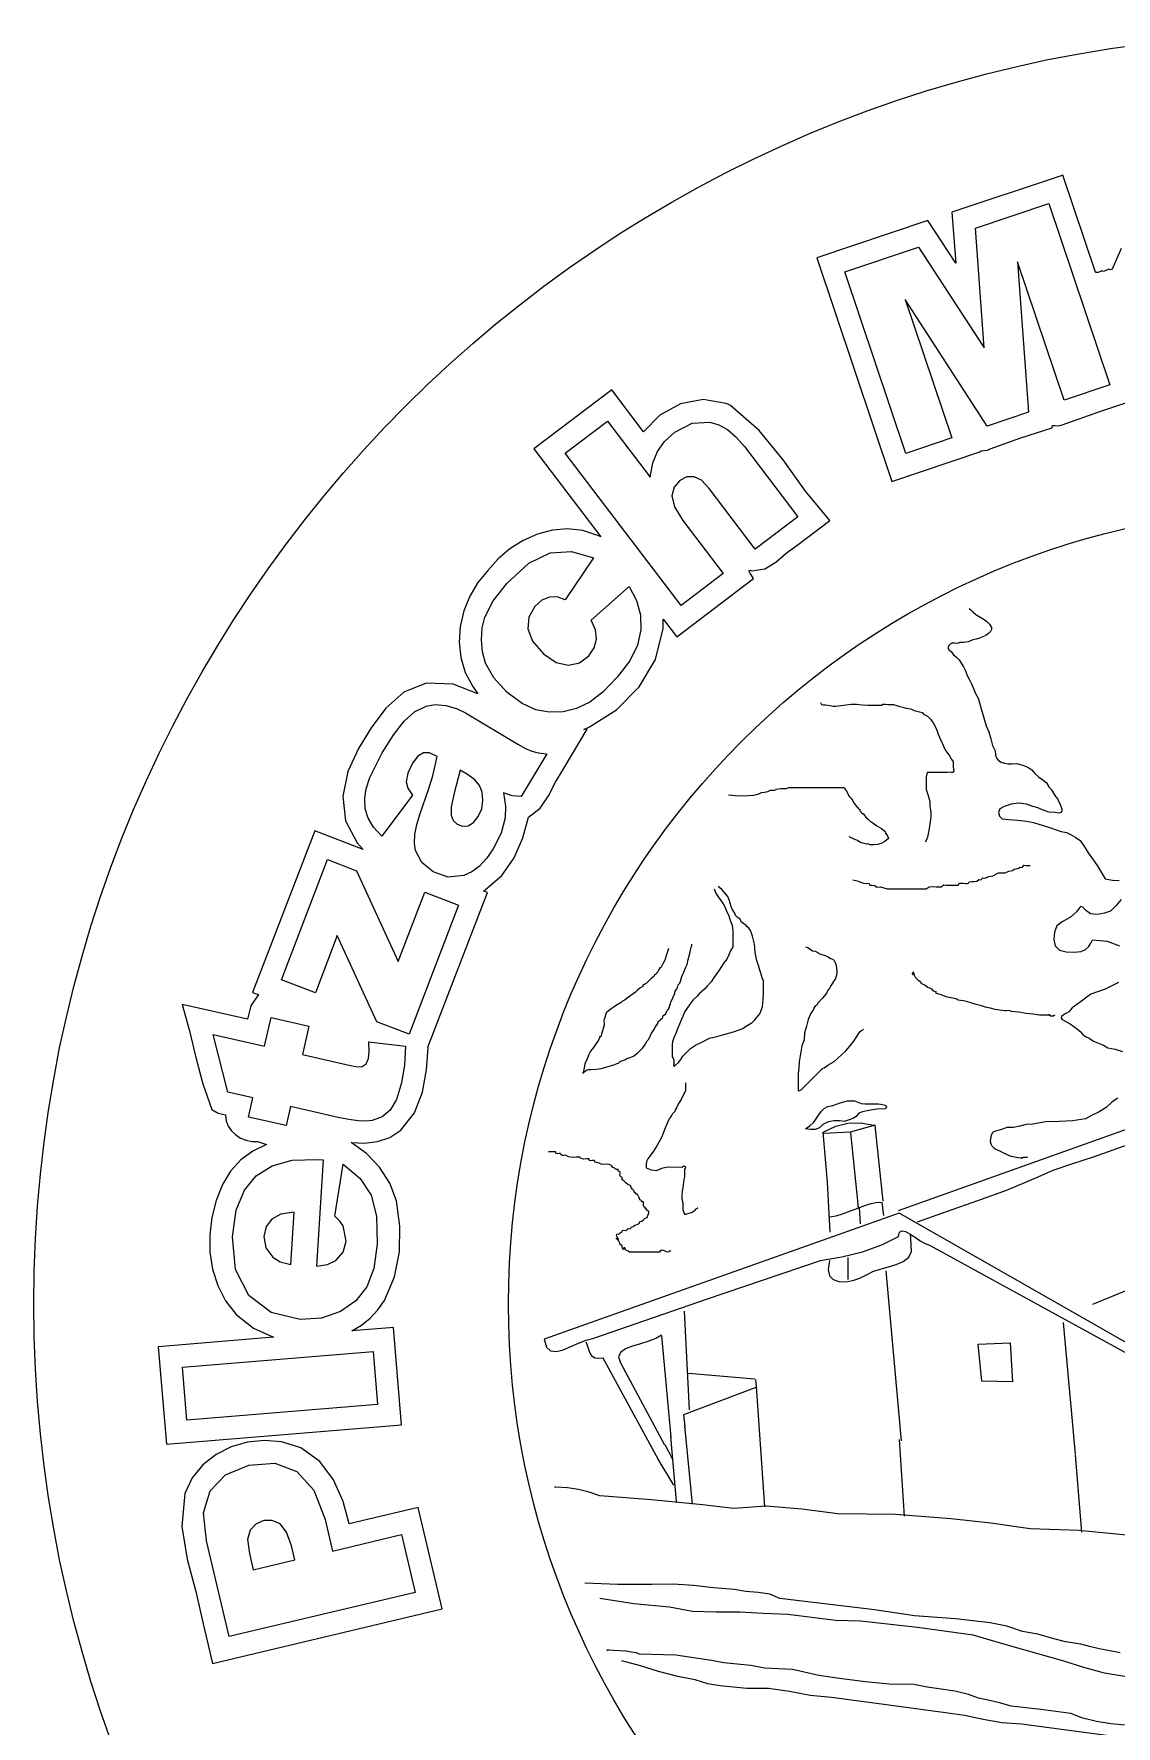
# Model space of a CAD drawing. Header units: millimetres. Extents: x -18 to 362, y -23 to 357.
# Drawn here: x -18.5 to 143.5, y 103.8 to 357 of the extents above; entities that cross this region are included whole.
import ezdxf

# ---------------------------------------------------------------- set-up
doc = ezdxf.new("R2010")
doc.units = ezdxf.units.MM
for name, color, linetype, lineweight in [('Aussen', 7, 'CONTINUOUS', 0), ('Huelle', 7, 'CONTINUOUS', 0), ('Innenkreis', 7, 'CONTINUOUS', 0), ('Motiv', 7, 'CONTINUOUS', 0), ('Nur-Text', 7, 'CONTINUOUS', 0), ('Pocket', 7, 'CONTINUOUS', 0), ('TextPocket', 7, 'CONTINUOUS', 0)]:
    doc.layers.add(name, color=color, linetype=linetype, lineweight=lineweight)

msp = doc.modelspace()

# ---------------------------------------------------------------- linework, layer by layer
at = {"layer": 'Aussen'}
msp.add_circle((171.5385, 166.98825), 190, dxfattribs=at)
at = {"layer": 'Huelle', "color": 0}
msp.add_lwpolyline([(144.21525, 324.895), (142.8725, 321.7875), (142.86425, 321.79), (142.57825, 321.68), (142.37875, 321.77), (141.95425, 321.6075), (141.531, 321.4425), (141.333, 321.53), (140.76075, 321.31), (140.4435, 321.28), (140.359, 321.3275), (140.351, 321.33), (135.483, 335.8275), (135.216, 335.7375), (134.95975, 335.6525), (118.88425, 330.2875), (119.46725, 322.66), (115.27925, 329.075), (98.664, 323.46), (109.89725, 290.03), (123.08225, 294.445), (123.249, 294.62), (123.6885, 294.6675), (124.208, 294.715), (124.61875, 294.8925), (129.2195, 296.5325), (133.88275, 298.045), (133.95025, 298.385), (134.36, 298.4025), (134.9015, 298.355), (135.36625, 298.4975), (141.00875, 300.4975), (146.71625, 302.3975)], dxfattribs=at)
for points in [[(85.441, 301.5375), (85.1115, 301.675), (81.676, 302.305), (78.266, 301.6525), (75.19275, 299.9575), (72.7645, 297.4575), (68, 303.7325), (56.3545, 294.8925), (66.3615, 281.7225), (65.91675, 281.9225), (63.684, 282.67), (61.3985, 282.9275), (59.11325, 282.7375), (56.87675, 282.15), (54.74175, 281.21), (52.76, 279.9625), (50.98325, 278.4525), (49.4615, 276.7275), (47.97925, 274.9025), (46.7775, 272.855), (45.88475, 270.65), (45.33675, 268.3425), (45.166, 265.9975), (45.402, 263.68), (46.08025, 261.445), (47.2315, 259.3575), (47.97075, 258.24), (44.2615, 259.695), (40.25725, 259.8425), (36.898, 258.5025), (34.196, 256.115), (31.9825, 253.1475), (30.08625, 250.0625), (28.5225, 246.65), (27.78175, 242.943), (28.15075, 239.27675), (29.918, 235.9865), (30.7835, 234.9855), (23.5867, 237.77125), (14.2714, 213.5945), (15.146225, 213.25425), (14.015025, 211.56575), (13.524025, 209.577), (3.746225, 211.769), (4.829925, 207.8315), (5.776625, 203.84525), (6.810175, 199.897), (8.157025, 196.0695), (9.134925, 195.53225), (10.214575, 195.2705), (10.316275, 194.37925), (10.62555, 193.5735), (11.1084, 192.8685), (11.733675, 192.27575), (12.470175, 191.80625), (13.2826, 191.47675), (14.141175, 191.2965), (15.01465, 191.27875), (16.358775, 190.8625), (14.30935, 189.856), (12.483725, 188.52675), (10.948325, 186.86525), (9.7724, 184.8595), (8.82025, 182.4625), (8.176, 179.94), (7.8586, 177.3465), (7.884375, 174.74225), (8.27365, 172.18675), (9.046775, 169.7375), (10.22, 167.45075), (11.813675, 165.386), (14.40565, 163.35725), (17.4018, 162.01325), (0.150554, 160.57125), (1.392958, 145.9935), (36.568, 148.9205), (35.349, 163.44125), (34.79825, 163.40075), (29.13275, 162.961), (30.5515, 163.82775), (31.85225, 164.8735), (33.00925, 166.09975), (33.99925, 167.50625), (35.51425, 171.026), (36.2455, 174.78575), (36.2955, 178.63225), (35.77325, 182.41775), (34.79, 185.07075), (33.275, 187.4525), (31.322, 189.498), (29.027, 191.13775), (31.01525, 191.04825), (32.9495, 191.26525), (34.78325, 191.87575), (36.46625, 192.9645), (38.5105, 195.566), (39.68775, 198.65725), (40.2655, 201.98575), (40.51525, 205.29925), (40.507, 205.40775), (49.40025, 228.52775), (48.881, 228.7285), (48.79175, 228.75975), (49.07775, 228.95525), (51.54475, 231.05875), (53.40025, 233.7225), (54.708, 236.71725), (55.53775, 239.811), (57.289, 241.158), (58.5205, 243.00425), (59.5635, 245.0305), (60.753, 246.9185), (64.31725, 252.9825), (63.84125, 252.9375), (64.6715, 253.3075), (68.708, 255.8525), (72.0935, 259.28), (74.52675, 263.4), (75.70375, 268.0225), (75.689, 269.445), (77.7115, 266.79), (89.18725, 275.4875), (89.11525, 275.67), (88.97575, 275.9), (88.80625, 276.145), (88.65, 276.38), (88.5485, 276.575), (88.54175, 276.7025), (88.669, 276.7325), (88.97575, 276.635), (90.90175, 276.9325), (92.5455, 277.965), (94.07675, 279.2825), (95.66775, 280.435), (100.6145, 284.1775), (96.993, 288.58), (93.64975, 293.24), (90.07425, 297.675), (85.76525, 301.395), (85.441, 301.5375)], [(21.4708, 145.4385), (21.039525, 145.62175), (18.60895, 146.34625), (16.07125, 146.5725), (13.525375, 146.323), (11.069075, 145.61625), (8.80265, 144.473), (6.82645, 142.9145), (5.2368, 140.96), (4.13685, 138.62975), (3.6784, 133.69675), (4.47725, 128.8125), (5.78885, 123.95825), (6.872575, 119.115), (8.2791, 113.19175), (42.63775, 121.36225), (39.03125, 136.51525), (28.73275, 134.0685), (27.79675, 137.424), (26.3725, 140.65475), (24.313675, 143.43675), (21.4708, 145.44), (21.4708, 145.4385)]]:
    msp.add_lwpolyline(points, close=True, dxfattribs=at)
at = {"layer": 'Innenkreis'}
msp.add_circle((171.5385, 166.98825), 119, dxfattribs=at)
at = {"layer": 'Motiv', "color": 0}
for points in [[(121.4694, 271.008), (121.80645, 270.7335), (122.07495, 270.474), (122.4753, 270.147), (123.21015, 269.6685), (123.70245, 269.3775), (124.13955, 269.0685), (124.51395, 268.692), (124.81665, 268.197), (124.81905, 267.879), (124.6596, 267.57), (124.3689, 267.276), (123.9768, 267.006), (123.5145, 266.769), (123.0108, 266.5695), (122.4972, 266.4195), (122.0049, 266.322), (121.3083, 266.0235), (120.6231, 265.9545), (120.0591, 265.9365), (119.72955, 265.7865), (119.30145, 265.8585), (118.93125, 265.815), (118.6341, 265.6815), (118.425, 265.4865), (118.32, 265.251), (118.3362, 265.0065), (118.4877, 264.7755), (118.79205, 264.582), (119.12325, 264.096), (119.56095, 263.7375), (119.9826, 263.3655), (120.2649, 262.842), (120.627, 262.3095), (120.91605, 261.6735), (121.17975, 261.0195), (121.4694, 260.433), (121.8339, 259.776), (122.12115, 259.0545), (122.41665, 258.321), (122.80815, 257.6205), (123.41925, 255.5295), (124.01325, 253.4715), (124.42095, 252.5745), (124.70265, 251.5245), (124.9737, 250.512), (125.352, 249.7215), (125.3952, 249.1155), (125.571, 248.6385), (125.8647, 248.2785), (126.2604, 248.0265), (126.7428, 247.8675), (127.2978, 247.7925), (127.91055, 247.791), (128.565, 247.848), (129.50805, 247.608), (130.2528, 247.3095), (130.82325, 246.9105), (131.2425, 246.375), (131.84145, 245.8215), (132.47535, 245.379), (133.0278, 244.932), (133.38435, 244.3665), (133.77075, 243.9015), (134.07285, 243.384), (134.3649, 242.8905), (134.7231, 242.493), (134.85885, 242.208), (135.03705, 241.848), (135.20805, 241.455), (135.32685, 241.0695), (135.3456, 240.738), (135.21705, 240.501), (134.89635, 240.4035), (134.33475, 240.4845), (133.38105, 240.5655), (132.53475, 240.8505), (131.7477, 241.1865), (130.9746, 241.422), (130.06725, 241.7715), (128.9223, 241.878), (127.7325, 241.758), (126.69075, 241.422), (126.0828, 241.0305), (125.87205, 240.501), (126.0039, 239.964), (126.423, 239.547), (127.43055, 239.4735), (128.7156, 239.376), (130.02585, 239.2305), (131.10885, 239.0115), (133.1874, 238.344), (135.25845, 237.6735), (136.026, 237.507), (136.75665, 237.171), (137.44185, 236.7525), (138.0702, 236.3355), (138.70245, 235.386), (139.27455, 234.4605), (139.9233, 233.5485), (140.6133, 232.587), (141.2178, 231.5595), (141.81855, 230.5785), (142.90665, 230.3685), (143.92875, 230.307)], [(99.24675, 256.9515), (99.3624, 256.641), (99.64155, 256.593), (99.99, 256.6245), (100.3179, 256.5495), (100.60995, 256.521), (100.86975, 256.4505), (101.14725, 256.398), (101.4939, 256.416), (102.27435, 256.53), (103.062, 256.617), (103.82055, 256.689), (104.61135, 256.6875), (105.4701, 256.5915), (106.3416, 256.5495), (108.3501, 256.5495), (108.56835, 256.689), (108.91155, 256.7025), (109.2966, 256.674), (109.64325, 256.6845), (110.1495, 256.668), (110.62875, 256.5345), (111.0951, 256.3755), (111.5631, 256.2825), (112.01475, 256.119), (112.4418, 256.038), (112.848, 255.9435), (113.23455, 255.7395), (113.63835, 255.6615), (114.0639, 255.576), (114.42675, 255.4395), (114.64245, 255.2115), (115.25115, 254.934), (115.7085, 254.4705), (116.0952, 253.941), (116.34075, 253.482), (116.6412, 252.8415), (116.85105, 252.1995), (117.201, 251.4075), (117.5208, 250.659), (117.7308, 250.164), (117.98865, 249.7215), (118.27035, 249.3165), (118.5918, 248.919), (118.79685, 248.4885), (119.0598, 248.115), (119.0802, 247.3605), (119.19405, 246.6435), (119.04435, 246.5085), (118.7733, 246.495), (118.46085, 246.5205), (118.18665, 246.5085), (115.1778, 246.5085), (115.0404, 245.826), (115.0437, 245.082), (115.0437, 243.966), (115.33575, 243.0615), (115.57905, 242.1675), (115.58565, 241.9035), (115.5702, 241.6185), (115.57575, 241.3545), (115.6458, 241.1535), (115.71825, 240.5265), (115.71345, 239.82), (115.60035, 238.8075), (115.4433, 237.816), (115.3464, 237.3225), (115.2372, 236.8365), (115.0974, 236.403), (114.9102, 236.067)], [(85.45785, 243.162), (86.943, 243.0195), (88.44375, 243.0285), (89.2527, 243.1095), (90.0096, 243.2955), (90.41865, 243.4725), (90.8754, 243.5535), (91.3335, 243.6405), (91.7502, 243.831), (92.0229, 243.8205), (92.3712, 243.864), (92.60475, 243.939), (92.53395, 244.0125), (93.2916, 244.107), (94.07685, 244.0995), (94.47165, 244.2195), (94.97205, 244.233), (102.7275, 244.233), (102.89265, 244.1445), (102.8805, 244.0695), (102.85845, 243.9945), (102.9993, 243.9015), (103.24905, 243.4695), (103.39635, 243.0285), (103.63335, 242.8005), (103.8822, 242.541), (104.0841, 242.2725), (104.18265, 242.016), (104.4756, 241.617), (104.8026, 241.221), (104.89395, 241.062), (105.02895, 241.0095), (105.1266, 240.951), (105.11115, 240.771), (105.2529, 240.6345), (105.38145, 240.4605), (105.49455, 240.342), (105.5928, 240.3705), (105.7899, 240.045), (106.0755, 239.7675), (106.37325, 239.5185), (106.60935, 239.28), (107.07165, 238.944), (107.6406, 238.5165), (108.3501, 238.089), (108.8856, 237.6735), (108.97905, 237.393), (109.13955, 237.153), (109.30725, 236.9055), (109.42095, 236.6025), (108.8571, 236.1885), (108.28335, 235.866), (107.76495, 235.698), (107.1873, 235.6665), (106.9503, 235.6545), (106.6695, 235.689), (106.45725, 235.749), (106.4253, 235.8165), (106.1187, 235.7745), (105.7737, 235.86), (105.43095, 235.9845), (105.13725, 236.067), (104.7603, 236.337), (104.26725, 236.5365), (103.87905, 236.73), (103.53075, 236.8695)], [(104.06625, 230.445), (104.69535, 230.3025), (105.2601, 230.0595), (105.8298, 229.875), (106.476, 229.9095), (106.5981, 229.653), (106.94475, 229.617), (107.34585, 229.587), (107.63385, 229.353), (108.2118, 229.404), (108.71865, 229.254), (109.22415, 229.092), (109.79625, 229.1055), (115.0437, 229.1055), (115.47075, 229.374), (115.99335, 229.4115), (116.55, 229.3635), (117.0798, 229.374), (117.3525, 229.3905), (117.4989, 229.542), (117.66405, 229.6755), (117.9903, 229.641), (119.8629, 229.641), (119.90535, 229.854), (120.07365, 229.9455), (120.32685, 229.953), (120.62475, 229.9185), (120.92655, 229.878), (121.1919, 229.872), (121.38075, 229.9395), (121.4523, 230.118), (121.82355, 230.1705), (122.2245, 230.1795), (122.6121, 230.244), (122.94165, 230.46), (123.23535, 230.4255), (123.37455, 230.5935), (123.52665, 230.7555), (123.86115, 230.703), (124.42845, 230.907), (125.0241, 231.0375), (125.8452, 231.4725), (126.83385, 231.4905), (127.38405, 231.717), (127.96935, 231.8415), (128.2239, 232.0215), (128.5266, 232.0875), (128.8326, 232.1535), (129.0996, 232.335), (129.39495, 232.296), (129.52605, 232.464), (129.6693, 232.6305), (130.00455, 232.59), (130.5735, 232.587)], [(83.316, 229.1055), (83.5527, 228.4197), (83.90175, 227.8998), (84.33555, 227.34555), (84.6546, 226.82955), (84.96135, 226.30545), (85.1901, 225.75855), (85.4805, 225.1758), (85.7256, 224.41995), (86.0145, 223.65885), (86.12685, 222.76455), (86.12685, 220.4037), (85.7541, 219.83085), (85.4928, 219.20325), (85.2129, 218.5743), (84.7833, 217.99725), (84.0564, 216.91575), (83.316, 215.85225), (82.8495, 215.16375), (82.25805, 214.5264), (81.90885, 214.10415), (81.52395, 213.7704), (81.135, 213.4425), (80.772, 213.04035), (80.2008, 212.4798), (79.7499, 211.8621), (78.90915, 210.71055), (78.36225, 209.4264), (77.883, 208.22595), (77.43375, 207.09975), (77.3622, 207.0354), (77.232, 206.6676), (77.09775, 206.19645), (77.013, 205.8204), (77.02365, 203.9373), (77.1912, 203.75835), (77.27025, 203.47185), (77.29305, 203.13495), (77.2914, 202.8054), (77.3028, 202.92885), (77.2962, 202.9224), (77.28315, 202.8321), (77.27505, 202.70355), (77.2857, 202.5822), (77.3256, 202.51305), (77.40765, 202.5417), (77.54445, 202.71405), (77.98065, 203.1252), (78.3273, 203.5743), (78.6528, 204.03165), (79.0272, 204.46875), (79.77345, 205.1979), (80.50425, 205.67805), (81.5793, 206.1735), (82.64625, 206.7489), (83.73585, 206.9712), (84.7881, 207.28455), (86.21145, 207.7101), (87.603, 208.2162), (88.03125, 208.5141), (88.51935, 208.7793), (89.0052, 209.0871), (89.42685, 209.51265), (90.15015, 210.39555), (90.54495, 211.43385), (90.67905, 213.22605), (90.67905, 215.3166), (90.5253, 215.78145), (90.33015, 216.32745), (90.14115, 216.90345), (90.0096, 217.45845), (89.67585, 218.49615), (89.46405, 219.58665), (89.34615, 220.8276), (89.07285, 222.0102), (88.9254, 222.43575), (88.74975, 222.83955), (88.51935, 223.19265), (88.2093, 223.4685), (88.1175, 223.6044), (87.73575, 223.8291), (87.33765, 224.1456), (87.19785, 224.5542), (86.98365, 224.69415), (86.8437, 224.79405), (86.7144, 224.90895), (86.52885, 225.08955), (86.42385, 225.4356), (86.217, 225.7293), (85.99905, 226.0377), (85.8591, 226.4283), (85.73115, 226.93035), (85.56375, 227.4594), (85.3431, 227.9421), (85.05585, 228.3024), (84.77595, 228.65805), (84.45375, 228.972), (84.1875, 229.2345), (83.985, 229.5075)], [(144.2283, 227.4993), (143.45835, 226.59765), (142.6218, 225.75855), (141.71595, 225.4437), (140.64345, 225.25725), (139.6221, 225.3558), (138.8733, 225.89295), (138.4689, 226.35105), (138.1833, 226.4487), (137.90745, 226.2012), (137.5347, 225.6252), (136.6191, 224.847), (135.3927, 224.15205), (134.6091, 223.5687), (134.2152, 222.59205), (134.142, 221.4918), (134.32185, 220.5381), (134.9745, 219.93405), (135.98925, 219.6558), (137.1399, 219.61845), (138.2037, 219.7347), (138.897, 220.0122), (139.34625, 220.43145), (139.6596, 220.93845), (139.9443, 221.4747), (142.11885, 221.25825), (143.9604, 220.5381)], [(76.48815, 220.13595), (76.1976, 219.21645), (75.95265, 218.39595), (75.62715, 217.86705), (75.33735, 217.2624), (75.19905, 217.25685), (75.06075, 216.9972), (74.89395, 216.66915), (74.67165, 216.4608), (74.57325, 216.2874), (74.478, 216.25185), (74.38275, 216.20115), (74.2827, 215.98155), (73.83345, 215.6154), (73.40955, 215.1825), (73.1694, 214.9464), (72.861, 214.75995), (72.63072, 214.6053), (72.62664, 214.4598), (72.21324, 214.2351), (71.862495, 213.9372), (71.536965, 213.6297), (71.20005, 213.37575), (70.66131, 212.9754), (70.136415, 212.65395), (70.15758, 212.5806), (69.924015, 212.43105), (69.610695, 212.256), (69.392595, 212.10375), (68.54868, 211.58625), (67.72104, 210.96285), (67.14162, 210.5421), (66.982935, 209.82765), (66.856785, 209.5851), (66.836445, 209.29935), (66.855975, 208.9974), (66.849465, 208.70535), (66.44583, 207.35205), (66.4092, 207.16815), (66.355485, 206.99865), (66.301785, 206.92725), (66.265965, 207.03615), (66.007185, 206.45595), (65.644215, 205.9458), (65.247075, 205.3476), (64.83693, 204.8106), (64.587915, 204.31815), (64.30551, 203.66955), (63.984885, 202.9029), (63.813165, 202.05975), (63.761895, 201.73905), (63.67401, 201.51285), (63.66099, 201.4617), (63.83433, 201.666), (64.095555, 201.8385), (64.30308, 201.98415), (64.52931, 202.0704), (64.84995, 202.06305), (65.649915, 202.1298), (66.44745, 202.19745), (67.2702, 202.452), (68.176785, 202.72395), (68.315115, 202.75635), (68.568225, 202.86645), (68.82864, 202.9746), (68.99139, 203.00055), (69.27216, 203.24865), (69.60012, 203.38725), (69.94029, 203.5026), (70.26012, 203.68095), (70.735365, 203.82975), (71.267595, 204.0717), (72.003255, 204.65265), (72.6543, 205.302), (72.89445, 205.6431), (73.09215, 206.01075), (73.2939, 206.35185), (73.54305, 206.6148), (73.89855, 207.3999), (74.39265, 208.1274), (74.44545, 208.305), (74.66685, 208.6029), (74.90685, 208.95435), (75.0159, 209.292), (75.2463, 209.3889), (75.39195, 209.56635), (75.49695, 209.70225), (75.6051, 209.67375), (75.6588, 209.865), (75.6573, 210.01815), (75.71175, 210.15315), (75.93795, 210.2889), (76.0218, 210.3012), (76.1292, 210.5445), (76.26195, 210.84645), (76.4214, 211.0329), (76.57605, 211.3062), (76.71195, 211.64475), (76.8087, 211.9524), (76.84545, 212.13135), (77.42565, 213.4425), (77.5038, 213.75915), (77.673, 214.0422), (77.8464, 214.3467), (77.94, 214.7241), (78.16125, 214.9545), (78.2988, 215.28), (78.3957, 215.6439), (78.49665, 215.98635), (78.7848, 216.61635), (79.02135, 217.2624), (79.2885, 217.7889), (79.43325, 218.5296), (79.69845, 219.42135), (79.902, 220.3371), (79.98585, 220.5519), (79.96875, 220.80585)], [(96.9708, 220.4037), (97.3524, 220.3143), (97.6821, 220.0539), (98.02455, 219.80475), (98.4453, 219.74535), (98.8506, 219.5673), (98.976, 219.4248), (99.438, 219.2676), (99.92085, 219.0999), (100.36665, 218.90475), (100.71915, 218.66385), (101.0658, 218.5719), (101.28225, 218.3433), (101.418, 218.05905), (101.52315, 217.80285), (101.63535, 217.28685), (101.6826, 216.7245), (101.6331, 216.16305), (101.45565, 215.65125), (100.71915, 214.5135), (100.59615, 214.2228), (100.44165, 214.02105), (100.29105, 213.81435), (100.18365, 213.5091), (99.53835, 212.7312), (98.8449, 211.9695), (98.71065, 211.7514), (98.442, 211.51785), (98.21835, 211.30305), (98.22, 211.1394), (97.7187, 210.3648), (97.37265, 209.55975), (97.1262, 208.5435), (96.82905, 207.53835), (96.7698, 206.51535), (96.43515, 205.6104), (96.02265, 203.21055), (95.9706, 202.3299), (95.8998, 201.4503), (95.8998, 198.8502), (96.15615, 198.92265), (96.33675, 199.0293), (96.50925, 199.1895), (96.7404, 199.42305), (98.04165, 200.7243), (98.4054, 201.07605), (98.81805, 201.50085), (99.0525, 201.72615), (99.27225, 201.97935), (99.50655, 202.20135), (99.7824, 202.3308), (100.48725, 202.8144), (101.2545, 203.2683), (101.80395, 203.76135), (102.36135, 204.24075), (102.9954, 204.8748), (103.59825, 205.53), (104.19975, 206.28015), (104.5416, 206.85), (105.00285, 207.5523), (105.22515, 207.8127), (105.366, 207.9006), (105.492, 207.94845), (105.6726, 208.08765)], [(113.03595, 216.65535), (113.1696, 216.4176), (113.17995, 216.2079), (113.106, 216.16305), (112.9872, 216.4194), (113.07105, 216.5577), (113.20845, 216.28185), (113.4039, 215.8767), (113.66175, 215.62185), (113.86125, 215.4249), (114.08835, 215.25885), (114.2403, 215.11725), (114.2202, 214.99515), (114.51705, 214.8471), (114.80595, 214.71765), (115.04205, 214.57365), (115.1778, 214.3791), (115.5318, 214.27905), (115.8177, 214.12035), (116.02185, 213.86415), (116.3889, 213.7191), (116.5401, 213.66615), (116.49615, 213.58155), (116.47905, 213.49365), (116.7144, 213.43095), (117.38415, 213.21615), (117.98865, 212.97375), (118.7472, 212.8248), (119.5383, 212.6604), (119.81325, 212.49285), (120.1983, 212.4252), (120.6174, 212.3862), (120.9999, 212.3016), (122.34015, 211.9026), (123.11415, 211.68135), (123.87915, 211.43385), (124.5903, 211.2639), (125.28615, 211.10295), (126.82575, 210.8985), (127.0716, 210.89295), (127.32555, 210.9099), (127.5639, 210.88785), (127.76175, 210.76515), (128.90265, 210.66825), (130.0152, 210.4908), (131.00805, 210.39885), (131.97165, 210.2214), (133.38435, 210.2295), (133.29225, 210.2175), (133.44375, 210.24105), (133.5876, 210.24345), (133.4739, 210.16545), (133.6398, 210.09615), (133.9173, 210.08805), (134.1183, 210.10095), (134.0541, 210.0954), (134.181, 210.17265), (134.32185, 210.2295)], [(143.82705, 215.04885), (141.8283, 214.0683), (139.67655, 213.30825), (138.25725, 212.2974), (136.86495, 211.30065), (136.6485, 210.9645), (136.3596, 210.7017), (136.0389, 210.49245), (135.7272, 210.31665), (135.46515, 210.15645), (135.2952, 209.9895), (135.2568, 209.7975), (135.3927, 209.55975), (136.56225, 208.8714), (137.66805, 208.08765), (138.0573, 207.7539), (138.4494, 207.36825), (138.88635, 207.00765), (139.40895, 206.7489), (140.0502, 206.30955), (140.8143, 206.00595), (141.57765, 205.7064), (142.2198, 205.27605), (143.32665, 205.0929), (144.4056, 204.7479)], [(110.91765, 180.95475), (182.19855, 206.41935)], [(79.032, 200.05545), (79.032, 198.8502), (78.70155, 198.21315), (78.36225, 197.57835), (77.9937, 196.95165), (77.7015, 196.30065), (77.5014, 196.02225), (77.42565, 195.77085), (77.1798, 195.5331), (77.04315, 195.3558), (76.9308, 195.16845), (76.7559, 194.90085), (76.6908, 194.70705), (76.64445, 194.74365), (76.59885, 194.78115), (76.5411, 194.5899), (75.95265, 193.161), (75.6987, 192.5196), (75.41715, 191.88885), (74.74815, 190.617), (74.2314, 189.8397), (73.6773, 189.07725), (73.3851, 188.7168), (73.2093, 188.29185), (73.1328, 187.82385), (73.1418, 187.33725), (73.89285, 187.0353), (74.74815, 186.9354), (75.4758, 187.2771), (76.2708, 187.47975), (78.49665, 187.47075), (78.7677, 187.64835), (78.9816, 187.54635), (79.05075, 187.32435), (78.88635, 187.1412), (78.8979, 185.99865), (78.7716, 185.6202), (78.73095, 185.2077), (78.7074, 184.78935), (78.63, 184.3923), (78.5511, 183.83865), (78.4755, 183.24645), (78.47715, 182.65815), (78.63, 182.11605), (78.63, 181.0449), (78.7455, 180.79035), (78.82455, 180.53475), (78.9573, 180.38415), (79.23225, 180.4428), (79.90935, 180.687), (80.51325, 181.0752), (80.5506, 181.18665), (80.7468, 181.272), (80.8908, 181.3185), (80.772, 181.31265)], [(143.72685, 197.7858), (142.88955, 197.2437), (141.94785, 196.36245), (140.92995, 195.7293), (139.88745, 195.2175), (138.8733, 194.6997), (136.9521, 194.37015), (134.92395, 194.2971), (132.89685, 194.2245), (130.9746, 193.8966), (129.9843, 193.81125), (129.0573, 193.57095), (128.1183, 193.36035), (127.0929, 193.36095), (126.59145, 193.17315), (126.14055, 193.0479), (125.7435, 192.95265), (125.4033, 192.8541), (125.12415, 192.71835), (124.90845, 192.51225), (124.7595, 192.2022), (124.68225, 191.75475), (124.6335, 191.2989), (124.701, 190.93095), (124.86225, 190.63725), (125.0949, 190.40205), (125.37555, 190.2102), (125.68335, 190.0473), (125.9958, 189.89835), (126.2895, 189.747), (126.98535, 189.38085), (127.72905, 189.11475), (128.556, 188.92995), (129.5025, 188.8095), (129.26415, 188.8356), (129.24615, 188.8656), (129.3837, 188.89575), (129.6123, 188.9244), (129.86955, 188.94615), (130.0908, 188.95935), (130.2129, 188.95935), (130.17135, 188.94375)], [(100.69395, 177.73605), (100.28925, 185.2197), (99.6531, 192.69285), (101.50125, 193.55805), (103.3272, 194.02185), (105.20895, 194.082), (107.2254, 193.7346)], [(107.415, 193.7346), (103.6521, 192.68895), (99.74745, 192.50325)], [(103.72365, 192.5985), (104.85885, 181.4283)], [(107.34585, 193.69635), (108.55125, 182.38365)], [(139.9794, 166.9452), (206.7168, 194.397)], [(113.7579, 179.2506), (118.2141, 180.87585), (122.7495, 182.44305), (127.2156, 184.06095), (131.4645, 185.8344), (134.0385, 187.0068), (136.9845, 188.0169), (140.0535, 188.99265), (142.9953, 190.06035), (145.9428, 191.0841)], [(76.7559, 175.02045), (76.61595, 174.7941), (76.43115, 174.7299), (76.2147, 174.77565), (75.98115, 174.87555), (75.74355, 174.97725), (75.51645, 175.02705), (75.3138, 174.9699), (75.1494, 174.7527), (70.67514, 174.7389), (70.440765, 174.90165), (70.22511, 175.005), (70.05828, 175.13355), (69.971205, 175.3704), (69.82635, 175.3656), (69.782415, 175.2027), (69.744165, 175.1262), (69.618825, 175.37595), (69.508155, 175.7391), (69.237975, 175.88145), (69.218445, 176.09385), (69.10776, 176.28105), (68.985705, 176.46015), (68.93199, 176.6448), (68.705745, 176.69205), (68.71308, 176.8092), (68.84409, 176.8401), (68.99139, 176.6268), (68.8506, 176.91825), (68.733405, 177.2031), (68.76435, 177.41475), (69.064635, 177.48795), (69.23634, 177.6408), (69.40887, 177.7125), (69.540705, 177.7995), (69.594405, 177.99885), (70.153485, 177.96075), (70.44891, 178.26915), (70.736985, 178.20075), (70.85661, 178.3335), (70.960785, 178.5069), (71.20656, 178.55895), (71.47593, 178.7673), (71.81772, 178.8933), (72.102555, 179.03895), (72.204285, 179.3043), (72.51354, 179.3694), (72.76743, 179.5827), (73.01235, 179.8056), (73.29645, 179.8977), (73.39485, 180.2085), (73.53075, 180.5544), (73.53885, 180.84075), (73.2573, 180.97095), (73.2639, 181.146), (73.13205, 181.17345), (73.0206, 181.18995), (73.09215, 181.3323), (72.8244, 181.44135), (72.73407, 181.6497), (72.734895, 181.92885), (72.73977, 182.25015), (72.53712, 182.26725), (72.45411, 182.39355), (72.37437, 182.5302), (72.18312, 182.5749), (72.16359, 182.78745), (72.052905, 182.9745), (71.93085, 183.15345), (71.877135, 183.33825), (71.710305, 183.35625), (71.64033, 183.48165), (71.56464, 183.61185), (71.379915, 183.64605), (71.31561, 183.9333), (71.10645, 184.17495), (70.889985, 184.41105), (70.80861, 184.6803), (70.4367, 184.81125), (70.115235, 185.1051), (69.810885, 185.4126), (69.491055, 185.5821), (69.56187, 185.76435), (69.544785, 185.8848), (69.469095, 185.9652), (69.366555, 186.027), (69.266445, 186.09315), (69.198915, 186.1824), (69.19404, 186.31935), (69.28272, 186.5235), (69.25914, 186.7344), (69.12078, 186.8181), (68.975925, 186.897), (68.934435, 187.0908), (68.722005, 187.11045), (68.53485, 187.221), (68.35581, 187.3431), (68.17026, 187.3968), (67.996935, 187.6587), (67.63803, 187.8273), (67.19532, 187.89645), (66.767265, 187.85745), (66.41979, 187.8858), (66.11784, 188.0241), (65.819175, 188.1624), (65.48553, 188.19015), (65.478195, 188.34975), (65.387055, 188.42055), (65.23977, 188.43435), (65.06316, 188.42055), (64.88658, 188.4099), (64.73601, 188.4318), (64.641615, 188.5173), (64.629405, 188.6964), (64.20705, 188.68095), (63.78387, 188.65725), (63.437205, 188.7225), (63.24432, 188.96745), (62.67141, 188.93475), (62.092785, 188.91615), (61.54428, 188.9877), (61.064145, 189.2262), (60.7956, 189.19365), (60.575055, 189.21075), (60.421245, 189.3069), (60.35613, 189.5118), (60.104685, 189.48825), (59.832045, 189.45165), (59.63673, 189.5037), (59.620455, 189.747), (58.549494, 189.747)], [(155.77035, 155.03595), (111.012, 180.57615), (57.906591, 161.73825), (57.906591, 161.73825), (58.222345, 160.52745), (58.846531, 159.95115), (59.709975, 159.86835), (60.742695, 160.13355), (61.87551, 160.6047), (63.03681, 161.13615), (64.159035, 161.5854), (65.171415, 161.8074), (82.1847, 167.6898), (99.22335, 173.4792), (102.4371, 174.0414), (105.5376, 174.80475), (108.40455, 175.8042), (110.91765, 177.07365), (111.0495, 177.71895), (111.41415, 177.9273), (111.95685, 177.80115), (112.62585, 177.44385), (113.36895, 176.95815), (114.13305, 176.44545), (114.86625, 176.01075), (115.5156, 175.75455), (162.4143, 150.0945)], [(100.5996, 180.00825), (101.5923, 180.19065), (102.64875, 180.50865), (103.73355, 180.90825), (104.81415, 181.3323), (105.85575, 181.7271), (106.8258, 182.03535), (107.6919, 182.2014), (108.4185, 182.17065), (108.6456, 180.19785)], [(105.23805, 178.96665), (105.04845, 181.4283)], [(100.5996, 173.47665), (100.36425, 172.1526), (100.5744, 171.2151), (101.1375, 170.62095), (101.96415, 170.3289), (102.96345, 170.2947), (104.046, 170.47785), (105.12015, 170.8344), (106.09665, 171.321), (107.03835, 171.82785), (108.171, 172.21125), (109.3845, 172.54245), (110.56845, 172.89225), (111.61185, 173.3343), (112.40535, 173.9373), (112.8375, 174.7731), (112.7991, 175.91385), (112.71615, 177.4521)], [(103.3443, 170.6364), (103.3443, 173.9496)], [(109.0248, 171.96225), (111.29595, 146.4975)], [(78.8271, 165.90345), (79.58475, 151.13625)], [(75.4188, 162.30645), (74.61645, 161.8026), (73.53405, 161.39835), (72.315765, 161.0418), (71.10891, 160.6812), (70.05828, 160.2654), (69.31041, 159.74295), (69.009285, 159.06105), (69.303075, 158.1675), (75.8925, 145.9296)], [(75.4188, 162.2121), (76.83885, 147.06555)], [(135.5304, 164.1993), (137.32875, 144.5094)], [(74.946, 143.7525), (66.71031, 158.8983), (65.98113, 158.81595), (65.4603, 158.8974), (65.10141, 159.11565), (64.859715, 159.4419), (64.68882, 159.84795), (64.54479, 160.30605), (64.3812, 160.78785), (64.15416, 161.2647)], [(89.71335, 154.5435), (78.7326, 150.37845), (78.92145, 148.6752)], [(79.4895, 156.62685), (89.4291, 155.7747)], [(89.52375, 155.6796), (89.61885, 154.63875), (90.8493, 136.65285)], [(76.80795, 147.1404), (77.61285, 137.4375)], [(78.9051, 148.76955), (80.0412, 137.03145)], [(75.9282, 145.95705), (77.11155, 143.77935)], [(111.012, 146.6871), (111.7698, 135.2328)], [(137.32875, 144.4149), (138.2751, 132.8664)], [(74.8956, 143.77935), (77.262, 139.89825)], [(144.99645, 132.3927), (137.88225, 133.10475), (130.6077, 133.3392), (124.71885, 134.17245), (118.77165, 134.85435), (110.4318, 135.48435), (101.8299, 135.61125), (96.4548, 136.2648), (91.0812, 136.7472), (86.2635, 136.37145), (81.5721, 136.9371), (73.93845, 137.6847), (66.236655, 138.2619), (64.626165, 138.84615), (63.0246, 139.2279), (61.372575, 139.4589), (59.61069, 139.58745), (59.421075, 139.58745)], [(144.04995, 114.7851), (142.5045, 115.11), (140.93145, 115.407), (139.45035, 115.72515), (138.18075, 116.11095), (135.88425, 116.42745), (133.80915, 116.9931), (131.74125, 117.59205), (129.4716, 118.00395), (127.11315, 118.79085), (124.6041, 119.26845), (122.0148, 119.58825), (119.4171, 119.8977), (113.28105, 120.34095), (107.3205, 121.2225), (93.12135, 122.92665), (91.6395, 123.5499), (89.8833, 123.80055), (88.0425, 123.94545), (86.3049, 124.2522), (83.232, 124.5396), (80.22825, 124.84395), (77.18145, 125.0424), (73.97925, 125.0091), (68.93034, 125.0058), (63.96453, 125.1987)], [(144.99645, 111.18825), (141.73875, 111.74805), (138.6048, 112.6074), (135.4962, 113.5866), (132.31245, 114.50625), (127.0089, 115.97415), (122.08785, 117.43575), (113.76345, 118.58805), (105.23805, 119.51835), (101.53845, 119.61765), (97.94415, 120.08055), (94.35105, 120.54705), (90.6597, 120.6543), (87.15135, 120.85785), (83.5974, 120.85365), (80.0721, 120.9864), (76.65015, 121.6017), (71.307465, 122.14035), (66.236655, 122.92665)], [(144.80685, 103.9944), (142.6428, 104.17665), (140.50425, 104.52075), (138.4812, 105.0285), (136.66635, 105.6975), (132.192, 106.32975), (127.76745, 106.83345), (126.1845, 107.28285), (124.52115, 107.64075), (122.87895, 108.02745), (121.362, 108.56055), (119.33805, 109.06905), (117.2694, 109.36785), (115.20315, 109.6356), (113.1897, 110.0523), (109.5246, 110.08635), (105.9453, 110.43705), (102.43875, 110.9262), (98.9898, 111.37785), (95.02665, 112.29825), (90.8493, 112.51395), (88.82205, 112.89075), (86.78265, 113.0877), (84.78885, 113.28225), (82.89765, 113.6499), (77.59575, 114.43845), (72.10581, 114.5964), (71.68914, 114.7731), (70.974615, 114.91395), (70.08432, 115.0221), (69.14439, 115.09935), (68.278485, 115.14975), (67.61199, 115.17585), (67.267755, 115.1799), (67.37274, 115.1646)], [(69.455265, 113.6499), (72.24009, 112.88415), (74.9427, 112.06725), (77.64615, 111.33135), (80.43585, 110.8098), (82.302, 110.18565), (84.2421, 109.89435), (86.21955, 109.72995), (88.19865, 109.4841), (91.4523, 109.4892), (94.57725, 109.0389), (97.68435, 108.48075), (100.88355, 108.1593), (109.4478, 106.99635), (117.94245, 105.88725), (120.75405, 105.4647), (123.54615, 104.87565), (126.37185, 104.367), (129.28185, 104.1831), (137.91225, 103.0389), (146.51415, 101.87355)]]:
    msp.add_lwpolyline(points, dxfattribs=at)
for points in [[(97.00245, 193.1667), (97.65345, 193.61265), (98.15805, 194.1342), (98.5683, 194.69325), (98.9385, 195.2499), (99.321, 195.76515), (99.76935, 196.1997), (100.335, 196.51365), (101.07315, 196.66905), (102.18645, 197.08575), (103.27605, 197.3658), (104.32905, 197.36835), (105.3324, 196.9533), (105.84855, 196.9116), (106.49865, 196.90605), (107.20605, 196.90935), (107.8935, 196.89705), (108.486, 196.845), (108.9069, 196.72785), (109.08015, 196.5195), (108.92955, 196.19565), (107.66805, 196.1199), (106.46865, 195.94575), (105.50835, 195.7269), (104.9655, 195.516), (104.55705, 195.01725), (104.09055, 194.71455), (103.51455, 194.50935), (102.7764, 194.30265), (102.08535, 194.36205), (101.26515, 194.3679), (100.39515, 194.22285), (99.55785, 193.8291), (99.0825, 193.33095), (98.43225, 193.095), (97.7064, 193.0608), (97.00245, 193.1667)], [(122.80815, 160.96365), (127.62825, 161.1648), (127.9626, 155.34105), (123.34365, 155.4087), (122.80815, 160.96365)]]:
    msp.add_lwpolyline(points, close=True, dxfattribs=at)
at = {"layer": 'Nur-Text', "color": 0}
for points in [[(102.866, 321.365), (113.89975, 325.075), (123.71, 309.9925), (122.39725, 327.9325), (133.3945, 331.6275), (142.5185, 304.4875), (135.669, 302.1875), (128.711, 322.8825), (130.35625, 300.4), (124.1535, 298.315), (111.90025, 317.2325), (118.85825, 296.535), (111.99, 294.225), (102.866, 321.365)], [(61.027, 294.2475), (67.35325, 299.06), (73.7385, 290.6675), (74.1525, 292.7925), (74.84925, 294.53), (75.9115, 296.02), (77.4265, 297.3975), (80.02925, 298.76), (82.67825, 298.9175), (84.00725, 298.5225), (85.31075, 297.7775), (86.58575, 296.6825), (87.8365, 295.2325), (95.8185, 284.74), (89.461, 279.9025), (82.55475, 288.98), (81.403, 290.1975), (80.31275, 290.735), (79.248, 290.7), (78.19975, 290.1575), (77.32325, 289.15), (76.9965, 287.87), (77.3845, 286.245), (78.658, 284.2), (84.6895, 276.2725), (78.3625, 271.46), (61.027, 294.2475)], [(64.94125, 269.2675), (70.62325, 274.325), (71.71775, 272.2375), (72.31175, 270.0625), (72.3645, 267.8325), (71.868, 265.555), (70.72875, 263.2075), (68.82975, 260.7275), (66.6965, 258.5725), (64.70425, 257.0275), (62.74125, 256.0525), (60.7055, 255.5475), (58.644, 255.5), (56.635, 255.8625), (54.57775, 256.8), (52.3695, 258.475), (50.365, 260.6375), (49.1265, 262.8475), (48.656, 264.5425), (48.50525, 266.34), (48.6315, 268.115), (49.02475, 269.7025), (50.25775, 272.1575), (52.2855, 274.78), (55.606, 277.81), (58.79725, 279.33), (61.9805, 279.535), (65.25725, 278.58), (61.0095, 272.3425), (59.8105, 272.7475), (58.66575, 272.71), (57.56275, 272.25), (56.501, 271.32), (55.57475, 269.75), (55.42675, 267.98), (56.14175, 266.1225), (57.8055, 264.2275), (59.6845, 262.95), (61.50975, 262.535), (63.17025, 262.8975), (64.55775, 263.9475), (65.3645, 265.1525), (65.70625, 266.4325), (65.57475, 267.81), (64.94125, 269.2675)], [(38.18375, 243.07475), (33.58825, 236.97125), (32.33225, 238.334), (31.5415, 239.63475), (31.132, 241.04275), (31.03975, 242.669), (31.246, 244.05925), (31.783, 245.73025), (33.62775, 249.452), (35.37325, 252.1625), (36.9345, 254.165), (38.47925, 255.5575), (40.21675, 256.41), (41.59625, 256.6425), (43.1845, 256.4975), (44.75375, 256.0675), (46.11525, 255.4225), (53.97025, 250.71), (55.1135, 250.075), (56.03725, 249.67425), (56.99575, 249.452), (58.268, 249.2935), (54.42975, 242.8955), (53.0895, 243.01625), (51.81075, 243.464), (52.11325, 241.466), (52.05475, 239.69575), (51.43375, 237.4105), (50.26975, 235.05025), (49.27975, 233.61), (48.2205, 232.47075), (47.09075, 231.63275), (45.89175, 231.094), (43.50725, 230.8515), (41.27325, 231.63275), (39.60475, 233.039), (38.65275, 234.82125), (38.474, 235.909), (38.528, 237.1975), (38.8185, 238.68675), (39.3435, 240.37525), (40.58575, 243.92925), (41.2555, 245.992), (41.881, 248.89725), (40.73475, 249.40875), (39.811, 249.433), (39.00425, 248.9435), (38.2135, 247.90875), (37.46725, 246.3635), (37.24225, 245.075), (37.49075, 244.123), (38.18375, 243.07475)], [(45.31525, 246.83725), (44.4445, 243.373), (43.975, 241.34925), (43.95625, 240.09075), (44.2885, 239.3095), (44.8705, 238.768), (45.6855, 238.467), (46.525, 238.52675), (47.32125, 239), (48.0225, 239.883), (48.542, 241.0645), (48.73575, 242.32575), (48.62875, 243.5345), (48.2285, 244.519), (47.49625, 245.38575), (46.40325, 246.18325), (45.31525, 246.83725)], [(18.592675, 215.4935), (25.4855, 233.45425), (29.82575, 231.7885), (36.02975, 218.19375), (40.01175, 228.56975), (45.082, 226.6235), (37.67775, 207.33225), (32.86275, 209.17975), (26.93675, 222.08275), (23.661275, 213.5485), (18.592675, 215.4935)], [(8.364525, 207.31725), (16.059025, 205.5705), (17.027475, 209.8375), (22.684725, 208.55325), (21.716325, 204.2875), (28.89675, 202.657), (29.98725, 202.47525), (30.66675, 202.516), (31.27175, 202.92975), (31.6175, 203.7015), (31.7275, 204.758), (31.6665, 206.2135), (37.1485, 205.5705), (36.9885, 202.683), (36.55875, 200.057), (35.80175, 197.58575), (34.847, 195.95925), (33.6425, 194.976), (32.137, 194.431), (31.193, 194.34825), (30.036, 194.39825), (28.662, 194.5815), (27.07525, 194.899), (19.9517, 196.51575), (19.3034, 193.659), (13.6461, 194.94375), (14.2958, 197.8), (10.5808, 198.64375), (8.364525, 207.31725)], [(24.80605, 188.52825), (23.807775, 172.62225), (25.4965, 172.88275), (26.7185, 173.47675), (27.81025, 174.7395), (28.2525, 176.3945), (27.80625, 178.65275), (27.33575, 179.35375), (26.587, 180.11875), (27.7995, 187.89075), (30.35475, 185.74475), (32.011, 183.282), (32.82475, 180.13375), (32.89925, 175.9265), (32.38125, 172.27125), (31.3435, 169.527), (29.7025, 167.46275), (27.41425, 165.83925), (24.587675, 164.85875), (21.3718, 164.673), (17.028825, 165.724), (13.711225, 168.2645), (11.691625, 172.115), (11.2481, 177.04925), (11.832675, 181.006), (13.03305, 183.983), (14.82205, 186.1465), (17.178025, 187.656), (20.179575, 188.482), (23.909525, 188.585), (24.80605, 188.52825)], [(20.498325, 180.6965), (18.49635, 180.39275), (17.12645, 179.65625), (16.307225, 178.54825), (15.9668, 177.086), (16.23535, 175.36225), (17.278375, 173.9705), (18.405475, 173.30875), (20.008675, 172.88025), (20.498325, 180.6965)], [(4.41625, 149.60525), (3.7652, 157.5465), (32.30125, 159.8865), (32.9535, 151.94525), (4.41625, 149.60525)], [(10.75305, 117.21875), (7.354075, 131.528), (6.939025, 135.74625), (7.91695, 139.049), (10.194225, 141.44175), (13.689525, 142.889), (17.598475, 143.14525), (20.88895, 141.908), (23.429375, 139.1345), (25.1005, 134.7385), (26.21925, 130.02525), (36.55725, 132.48025), (38.61075, 123.835), (10.75305, 117.21875)], [(20.575625, 128.685), (20.07515, 130.7945), (19.35765, 132.86275), (18.3892, 134.089), (17.217325, 134.60975), (15.927475, 134.56775), (14.766425, 134.06175), (13.91195, 133.16525), (13.525375, 131.74525), (13.780375, 129.66175), (14.36225, 127.2095), (20.575625, 128.685)]]:
    msp.add_lwpolyline(points, dxfattribs=at)
at = {"layer": 'Pocket', "color": 0}
for points in [[(102.866, 321.365), (113.89975, 325.075), (123.71, 309.9925), (122.39725, 327.9325), (133.3945, 331.6275), (142.5185, 304.4875), (135.669, 302.1875), (128.711, 322.8825), (130.35625, 300.4), (124.1535, 298.315), (111.90025, 317.2325), (118.85825, 296.535), (111.99, 294.225), (102.866, 321.365)], [(61.027, 294.2475), (67.35325, 299.06), (73.7385, 290.6675), (74.1525, 292.7925), (74.84925, 294.53), (75.9115, 296.02), (77.4265, 297.3975), (80.02925, 298.76), (82.67825, 298.9175), (84.00725, 298.5225), (85.31075, 297.7775), (86.58575, 296.6825), (87.8365, 295.2325), (95.8185, 284.74), (89.461, 279.9025), (82.55475, 288.98), (81.403, 290.1975), (80.31275, 290.735), (79.248, 290.7), (78.19975, 290.1575), (77.32325, 289.15), (76.9965, 287.87), (77.3845, 286.245), (78.658, 284.2), (84.6895, 276.2725), (78.3625, 271.46), (61.027, 294.2475)], [(64.94125, 269.2675), (70.62325, 274.325), (71.71775, 272.2375), (72.31175, 270.0625), (72.3645, 267.8325), (71.868, 265.555), (70.72875, 263.2075), (68.82975, 260.7275), (66.6965, 258.5725), (64.70425, 257.0275), (62.74125, 256.0525), (60.7055, 255.5475), (58.644, 255.5), (56.635, 255.8625), (54.57775, 256.8), (52.3695, 258.475), (50.365, 260.6375), (49.1265, 262.8475), (48.656, 264.5425), (48.50525, 266.34), (48.6315, 268.115), (49.02475, 269.7025), (50.25775, 272.1575), (52.2855, 274.78), (55.606, 277.81), (58.79725, 279.33), (61.9805, 279.535), (65.25725, 278.58), (61.0095, 272.3425), (59.8105, 272.7475), (58.66575, 272.71), (57.56275, 272.25), (56.501, 271.32), (55.57475, 269.75), (55.42675, 267.98), (56.14175, 266.1225), (57.8055, 264.2275), (59.6845, 262.95), (61.50975, 262.535), (63.17025, 262.8975), (64.55775, 263.9475), (65.3645, 265.1525), (65.70625, 266.4325), (65.57475, 267.81), (64.94125, 269.2675)], [(38.18375, 243.07475), (33.58825, 236.97125), (32.33225, 238.334), (31.5415, 239.63475), (31.132, 241.04275), (31.03975, 242.669), (31.246, 244.05925), (31.783, 245.73025), (33.62775, 249.452), (35.37325, 252.1625), (36.9345, 254.165), (38.47925, 255.5575), (40.21675, 256.41), (41.59625, 256.6425), (43.1845, 256.4975), (44.75375, 256.0675), (46.11525, 255.4225), (53.97025, 250.71), (55.1135, 250.075), (56.03725, 249.67425), (56.99575, 249.452), (58.268, 249.2935), (54.42975, 242.8955), (53.0895, 243.01625), (51.81075, 243.464), (52.11325, 241.466), (52.05475, 239.69575), (51.43375, 237.4105), (50.26975, 235.05025), (49.27975, 233.61), (48.2205, 232.47075), (47.09075, 231.63275), (45.89175, 231.094), (43.50725, 230.8515), (41.27325, 231.63275), (39.60475, 233.039), (38.65275, 234.82125), (38.474, 235.909), (38.528, 237.1975), (38.8185, 238.68675), (39.3435, 240.37525), (40.58575, 243.92925), (41.2555, 245.992), (41.881, 248.89725), (40.73475, 249.40875), (39.811, 249.433), (39.00425, 248.9435), (38.2135, 247.90875), (37.46725, 246.3635), (37.24225, 245.075), (37.49075, 244.123), (38.18375, 243.07475)], [(45.31525, 246.83725), (44.4445, 243.373), (43.975, 241.34925), (43.95625, 240.09075), (44.2885, 239.3095), (44.8705, 238.768), (45.6855, 238.467), (46.525, 238.52675), (47.32125, 239), (48.0225, 239.883), (48.542, 241.0645), (48.73575, 242.32575), (48.62875, 243.5345), (48.2285, 244.519), (47.49625, 245.38575), (46.40325, 246.18325), (45.31525, 246.83725)], [(18.592675, 215.4935), (25.4855, 233.45425), (29.82575, 231.7885), (36.02975, 218.19375), (40.01175, 228.56975), (45.082, 226.6235), (37.67775, 207.33225), (32.86275, 209.17975), (26.93675, 222.08275), (23.661275, 213.5485), (18.592675, 215.4935)], [(8.364525, 207.31725), (16.059025, 205.5705), (17.027475, 209.8375), (22.684725, 208.55325), (21.716325, 204.2875), (28.89675, 202.657), (29.98725, 202.47525), (30.66675, 202.516), (31.27175, 202.92975), (31.6175, 203.7015), (31.7275, 204.758), (31.6665, 206.2135), (37.1485, 205.5705), (36.9885, 202.683), (36.55875, 200.057), (35.80175, 197.58575), (34.847, 195.95925), (33.6425, 194.976), (32.137, 194.431), (31.193, 194.34825), (30.036, 194.39825), (28.662, 194.5815), (27.07525, 194.899), (19.9517, 196.51575), (19.3034, 193.659), (13.6461, 194.94375), (14.2958, 197.8), (10.5808, 198.64375), (8.364525, 207.31725)], [(24.80605, 188.52825), (23.807775, 172.62225), (25.4965, 172.88275), (26.7185, 173.47675), (27.81025, 174.7395), (28.2525, 176.3945), (27.80625, 178.65275), (27.33575, 179.35375), (26.587, 180.11875), (27.7995, 187.89075), (30.35475, 185.74475), (32.011, 183.282), (32.82475, 180.13375), (32.89925, 175.9265), (32.38125, 172.27125), (31.3435, 169.527), (29.7025, 167.46275), (27.41425, 165.83925), (24.587675, 164.85875), (21.3718, 164.673), (17.028825, 165.724), (13.711225, 168.2645), (11.691625, 172.115), (11.2481, 177.04925), (11.832675, 181.006), (13.03305, 183.983), (14.82205, 186.1465), (17.178025, 187.656), (20.179575, 188.482), (23.909525, 188.585), (24.80605, 188.52825)], [(20.498325, 180.6965), (18.49635, 180.39275), (17.12645, 179.65625), (16.307225, 178.54825), (15.9668, 177.086), (16.23535, 175.36225), (17.278375, 173.9705), (18.405475, 173.30875), (20.008675, 172.88025), (20.498325, 180.6965)], [(4.41625, 149.60525), (3.7652, 157.5465), (32.30125, 159.8865), (32.9535, 151.94525), (4.41625, 149.60525)], [(10.75305, 117.21875), (7.354075, 131.528), (6.939025, 135.74625), (7.91695, 139.049), (10.194225, 141.44175), (13.689525, 142.889), (17.598475, 143.14525), (20.88895, 141.908), (23.429375, 139.1345), (25.1005, 134.7385), (26.21925, 130.02525), (36.55725, 132.48025), (38.61075, 123.835), (10.75305, 117.21875)], [(20.575625, 128.685), (20.07515, 130.7945), (19.35765, 132.86275), (18.3892, 134.089), (17.217325, 134.60975), (15.927475, 134.56775), (14.766425, 134.06175), (13.91195, 133.16525), (13.525375, 131.74525), (13.780375, 129.66175), (14.36225, 127.2095), (20.575625, 128.685)]]:
    msp.add_lwpolyline(points, dxfattribs=at)
at = {"layer": 'Pocket'}
for radius in [190, 119]:
    msp.add_circle((171.5385, 166.98825), radius, dxfattribs=at)
at = {"layer": 'TextPocket', "color": 0}
for points in [[(144.21525, 324.895), (142.8725, 321.7875), (142.86425, 321.79), (142.57825, 321.68), (142.37875, 321.77), (141.95425, 321.6075), (141.531, 321.4425), (141.333, 321.53), (140.76075, 321.31), (140.4435, 321.28), (140.359, 321.3275), (140.351, 321.33), (135.483, 335.8275), (135.216, 335.7375), (134.95975, 335.6525), (118.88425, 330.2875), (119.46725, 322.66), (115.27925, 329.075), (98.664, 323.46), (109.89725, 290.03), (123.08225, 294.445), (123.249, 294.62), (123.6885, 294.6675), (124.208, 294.715), (124.61875, 294.8925), (129.2195, 296.5325), (133.88275, 298.045), (133.95025, 298.385), (134.36, 298.4025), (134.9015, 298.355), (135.36625, 298.4975), (141.00875, 300.4975), (146.71625, 302.3975)], [(102.866, 321.365), (113.89975, 325.075), (123.71, 309.9925), (122.39725, 327.9325), (133.3945, 331.6275), (142.5185, 304.4875), (135.669, 302.1875), (128.711, 322.8825), (130.35625, 300.4), (124.1535, 298.315), (111.90025, 317.2325), (118.85825, 296.535), (111.99, 294.225), (102.866, 321.365)], [(61.027, 294.2475), (67.35325, 299.06), (73.7385, 290.6675), (74.1525, 292.7925), (74.84925, 294.53), (75.9115, 296.02), (77.4265, 297.3975), (80.02925, 298.76), (82.67825, 298.9175), (84.00725, 298.5225), (85.31075, 297.7775), (86.58575, 296.6825), (87.8365, 295.2325), (95.8185, 284.74), (89.461, 279.9025), (82.55475, 288.98), (81.403, 290.1975), (80.31275, 290.735), (79.248, 290.7), (78.19975, 290.1575), (77.32325, 289.15), (76.9965, 287.87), (77.3845, 286.245), (78.658, 284.2), (84.6895, 276.2725), (78.3625, 271.46), (61.027, 294.2475)], [(64.94125, 269.2675), (70.62325, 274.325), (71.71775, 272.2375), (72.31175, 270.0625), (72.3645, 267.8325), (71.868, 265.555), (70.72875, 263.2075), (68.82975, 260.7275), (66.6965, 258.5725), (64.70425, 257.0275), (62.74125, 256.0525), (60.7055, 255.5475), (58.644, 255.5), (56.635, 255.8625), (54.57775, 256.8), (52.3695, 258.475), (50.365, 260.6375), (49.1265, 262.8475), (48.656, 264.5425), (48.50525, 266.34), (48.6315, 268.115), (49.02475, 269.7025), (50.25775, 272.1575), (52.2855, 274.78), (55.606, 277.81), (58.79725, 279.33), (61.9805, 279.535), (65.25725, 278.58), (61.0095, 272.3425), (59.8105, 272.7475), (58.66575, 272.71), (57.56275, 272.25), (56.501, 271.32), (55.57475, 269.75), (55.42675, 267.98), (56.14175, 266.1225), (57.8055, 264.2275), (59.6845, 262.95), (61.50975, 262.535), (63.17025, 262.8975), (64.55775, 263.9475), (65.3645, 265.1525), (65.70625, 266.4325), (65.57475, 267.81), (64.94125, 269.2675)], [(38.18375, 243.07475), (33.58825, 236.97125), (32.33225, 238.334), (31.5415, 239.63475), (31.132, 241.04275), (31.03975, 242.669), (31.246, 244.05925), (31.783, 245.73025), (33.62775, 249.452), (35.37325, 252.1625), (36.9345, 254.165), (38.47925, 255.5575), (40.21675, 256.41), (41.59625, 256.6425), (43.1845, 256.4975), (44.75375, 256.0675), (46.11525, 255.4225), (53.97025, 250.71), (55.1135, 250.075), (56.03725, 249.67425), (56.99575, 249.452), (58.268, 249.2935), (54.42975, 242.8955), (53.0895, 243.01625), (51.81075, 243.464), (52.11325, 241.466), (52.05475, 239.69575), (51.43375, 237.4105), (50.26975, 235.05025), (49.27975, 233.61), (48.2205, 232.47075), (47.09075, 231.63275), (45.89175, 231.094), (43.50725, 230.8515), (41.27325, 231.63275), (39.60475, 233.039), (38.65275, 234.82125), (38.474, 235.909), (38.528, 237.1975), (38.8185, 238.68675), (39.3435, 240.37525), (40.58575, 243.92925), (41.2555, 245.992), (41.881, 248.89725), (40.73475, 249.40875), (39.811, 249.433), (39.00425, 248.9435), (38.2135, 247.90875), (37.46725, 246.3635), (37.24225, 245.075), (37.49075, 244.123), (38.18375, 243.07475)], [(45.31525, 246.83725), (44.4445, 243.373), (43.975, 241.34925), (43.95625, 240.09075), (44.2885, 239.3095), (44.8705, 238.768), (45.6855, 238.467), (46.525, 238.52675), (47.32125, 239), (48.0225, 239.883), (48.542, 241.0645), (48.73575, 242.32575), (48.62875, 243.5345), (48.2285, 244.519), (47.49625, 245.38575), (46.40325, 246.18325), (45.31525, 246.83725)], [(18.592675, 215.4935), (25.4855, 233.45425), (29.82575, 231.7885), (36.02975, 218.19375), (40.01175, 228.56975), (45.082, 226.6235), (37.67775, 207.33225), (32.86275, 209.17975), (26.93675, 222.08275), (23.661275, 213.5485), (18.592675, 215.4935)], [(8.364525, 207.31725), (16.059025, 205.5705), (17.027475, 209.8375), (22.684725, 208.55325), (21.716325, 204.2875), (28.89675, 202.657), (29.98725, 202.47525), (30.66675, 202.516), (31.27175, 202.92975), (31.6175, 203.7015), (31.7275, 204.758), (31.6665, 206.2135), (37.1485, 205.5705), (36.9885, 202.683), (36.55875, 200.057), (35.80175, 197.58575), (34.847, 195.95925), (33.6425, 194.976), (32.137, 194.431), (31.193, 194.34825), (30.036, 194.39825), (28.662, 194.5815), (27.07525, 194.899), (19.9517, 196.51575), (19.3034, 193.659), (13.6461, 194.94375), (14.2958, 197.8), (10.5808, 198.64375), (8.364525, 207.31725)], [(24.80605, 188.52825), (23.807775, 172.62225), (25.4965, 172.88275), (26.7185, 173.47675), (27.81025, 174.7395), (28.2525, 176.3945), (27.80625, 178.65275), (27.33575, 179.35375), (26.587, 180.11875), (27.7995, 187.89075), (30.35475, 185.74475), (32.011, 183.282), (32.82475, 180.13375), (32.89925, 175.9265), (32.38125, 172.27125), (31.3435, 169.527), (29.7025, 167.46275), (27.41425, 165.83925), (24.587675, 164.85875), (21.3718, 164.673), (17.028825, 165.724), (13.711225, 168.2645), (11.691625, 172.115), (11.2481, 177.04925), (11.832675, 181.006), (13.03305, 183.983), (14.82205, 186.1465), (17.178025, 187.656), (20.179575, 188.482), (23.909525, 188.585), (24.80605, 188.52825)], [(20.498325, 180.6965), (18.49635, 180.39275), (17.12645, 179.65625), (16.307225, 178.54825), (15.9668, 177.086), (16.23535, 175.36225), (17.278375, 173.9705), (18.405475, 173.30875), (20.008675, 172.88025), (20.498325, 180.6965)], [(4.41625, 149.60525), (3.7652, 157.5465), (32.30125, 159.8865), (32.9535, 151.94525), (4.41625, 149.60525)], [(10.75305, 117.21875), (7.354075, 131.528), (6.939025, 135.74625), (7.91695, 139.049), (10.194225, 141.44175), (13.689525, 142.889), (17.598475, 143.14525), (20.88895, 141.908), (23.429375, 139.1345), (25.1005, 134.7385), (26.21925, 130.02525), (36.55725, 132.48025), (38.61075, 123.835), (10.75305, 117.21875)], [(20.575625, 128.685), (20.07515, 130.7945), (19.35765, 132.86275), (18.3892, 134.089), (17.217325, 134.60975), (15.927475, 134.56775), (14.766425, 134.06175), (13.91195, 133.16525), (13.525375, 131.74525), (13.780375, 129.66175), (14.36225, 127.2095), (20.575625, 128.685)]]:
    msp.add_lwpolyline(points, dxfattribs=at)
for points in [[(85.441, 301.5375), (85.1115, 301.675), (81.676, 302.305), (78.266, 301.6525), (75.19275, 299.9575), (72.7645, 297.4575), (68, 303.7325), (56.3545, 294.8925), (66.3615, 281.7225), (65.91675, 281.9225), (63.684, 282.67), (61.3985, 282.9275), (59.11325, 282.7375), (56.87675, 282.15), (54.74175, 281.21), (52.76, 279.9625), (50.98325, 278.4525), (49.4615, 276.7275), (47.97925, 274.9025), (46.7775, 272.855), (45.88475, 270.65), (45.33675, 268.3425), (45.166, 265.9975), (45.402, 263.68), (46.08025, 261.445), (47.2315, 259.3575), (47.97075, 258.24), (44.2615, 259.695), (40.25725, 259.8425), (36.898, 258.5025), (34.196, 256.115), (31.9825, 253.1475), (30.08625, 250.0625), (28.5225, 246.65), (27.78175, 242.943), (28.15075, 239.27675), (29.918, 235.9865), (30.7835, 234.9855), (23.5867, 237.77125), (14.2714, 213.5945), (15.146225, 213.25425), (14.015025, 211.56575), (13.524025, 209.577), (3.746225, 211.769), (4.829925, 207.8315), (5.776625, 203.84525), (6.810175, 199.897), (8.157025, 196.0695), (9.134925, 195.53225), (10.214575, 195.2705), (10.316275, 194.37925), (10.62555, 193.5735), (11.1084, 192.8685), (11.733675, 192.27575), (12.470175, 191.80625), (13.2826, 191.47675), (14.141175, 191.2965), (15.01465, 191.27875), (16.358775, 190.8625), (14.30935, 189.856), (12.483725, 188.52675), (10.948325, 186.86525), (9.7724, 184.8595), (8.82025, 182.4625), (8.176, 179.94), (7.8586, 177.3465), (7.884375, 174.74225), (8.27365, 172.18675), (9.046775, 169.7375), (10.22, 167.45075), (11.813675, 165.386), (14.40565, 163.35725), (17.4018, 162.01325), (0.150554, 160.57125), (1.392958, 145.9935), (36.568, 148.9205), (35.349, 163.44125), (34.79825, 163.40075), (29.13275, 162.961), (30.5515, 163.82775), (31.85225, 164.8735), (33.00925, 166.09975), (33.99925, 167.50625), (35.51425, 171.026), (36.2455, 174.78575), (36.2955, 178.63225), (35.77325, 182.41775), (34.79, 185.07075), (33.275, 187.4525), (31.322, 189.498), (29.027, 191.13775), (31.01525, 191.04825), (32.9495, 191.26525), (34.78325, 191.87575), (36.46625, 192.9645), (38.5105, 195.566), (39.68775, 198.65725), (40.2655, 201.98575), (40.51525, 205.29925), (40.507, 205.40775), (49.40025, 228.52775), (48.881, 228.7285), (48.79175, 228.75975), (49.07775, 228.95525), (51.54475, 231.05875), (53.40025, 233.7225), (54.708, 236.71725), (55.53775, 239.811), (57.289, 241.158), (58.5205, 243.00425), (59.5635, 245.0305), (60.753, 246.9185), (64.31725, 252.9825), (63.84125, 252.9375), (64.6715, 253.3075), (68.708, 255.8525), (72.0935, 259.28), (74.52675, 263.4), (75.70375, 268.0225), (75.689, 269.445), (77.7115, 266.79), (89.18725, 275.4875), (89.11525, 275.67), (88.97575, 275.9), (88.80625, 276.145), (88.65, 276.38), (88.5485, 276.575), (88.54175, 276.7025), (88.669, 276.7325), (88.97575, 276.635), (90.90175, 276.9325), (92.5455, 277.965), (94.07675, 279.2825), (95.66775, 280.435), (100.6145, 284.1775), (96.993, 288.58), (93.64975, 293.24), (90.07425, 297.675), (85.76525, 301.395), (85.441, 301.5375)], [(21.4708, 145.4385), (21.039525, 145.62175), (18.60895, 146.34625), (16.07125, 146.5725), (13.525375, 146.323), (11.069075, 145.61625), (8.80265, 144.473), (6.82645, 142.9145), (5.2368, 140.96), (4.13685, 138.62975), (3.6784, 133.69675), (4.47725, 128.8125), (5.78885, 123.95825), (6.872575, 119.115), (8.2791, 113.19175), (42.63775, 121.36225), (39.03125, 136.51525), (28.73275, 134.0685), (27.79675, 137.424), (26.3725, 140.65475), (24.313675, 143.43675), (21.4708, 145.44), (21.4708, 145.4385)]]:
    msp.add_lwpolyline(points, close=True, dxfattribs=at)

doc.saveas('drawing.dxf')
